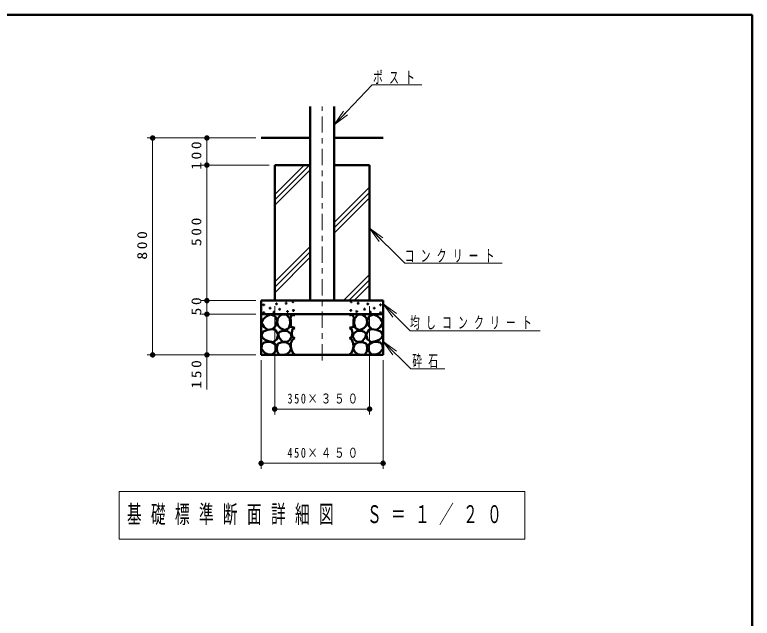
# Model space of a CAD drawing. Units: millimetres on the paper, with parts at other scales. Extents: x -385 to 0, y -594 to 267.
# Drawn here: x -136 to 0, y -438.3 to -327 of the extents above; entities that cross this region are included whole.
import ezdxf

# ---------------------------------------------------------------- set-up
doc = ezdxf.new("R2010")
doc.units = ezdxf.units.MM
doc.linetypes.add('USER2', pattern=[6, 3, -1, 1, -1])
doc.layers.add('LY_1', color=140, linetype='Continuous', lineweight=50)
doc.styles.add('ＭＳ ゴシック', font='')
doc.styles.get('ＭＳ ゴシック').set_extended_font_data('MS Gothic')

# ---------------------------------------------------------------- blocks, each defined once
blk = doc.blocks.new('filled_dot')
at = {"color": 0, "linetype": 'Continuous', "lineweight": -2, "const_width": 1.25}
blk.add_lwpolyline([(-0.625, 0, 1), (0.625, 0, 1)], format="xyb", close=True, dxfattribs=at)

msp = doc.modelspace()

# ---------------------------------------------------------------- linework, layer by layer
at = {"layer": 'LY_1', "color": 7}
for p, q in [((0, -327), (-385, -327)), ((0, -594), (0, -327)), ((-81.537, -349.723), (-90.559, -349.723)), ((-68.059, -349.723), (-77.082, -349.723))]:
    msp.add_line(p, q, dxfattribs=at)
at = {"layer": 'LY_1', "color": 7, "lineweight": 13}
for p, q in [((-77.082, -347.306), (-70.065, -339.932)), ((-70.065, -339.932), (-60.916, -339.932)), ((-77.082, -347.306), (-75.376, -344.788)), ((-77.082, -347.306), (-75.014, -345.133)), ((-74.652, -345.478), (-77.082, -347.306)), ((-101.559, -349.723), (-111.559, -349.723)), ((-110.559, -389.723), (-110.559, -349.723)), ((-91.559, -349.723), (-101.559, -349.723)), ((-100.559, -354.723), (-100.559, -349.723)), ((-89.059, -354.723), (-101.559, -354.723)), ((-100.559, -379.723), (-100.559, -354.723)), ((-88.059, -360.154), (-82.628, -354.723)), ((-88.059, -361.144), (-81.638, -354.723)), ((-88.059, -362.134), (-81.537, -355.612)), ((-77.082, -365.299), (-70.559, -358.776)), ((-77.082, -366.289), (-70.559, -359.766)), ((-77.082, -367.279), (-70.559, -360.756)), ((-68.792, -368.825), (-70.559, -366.35)), ((-70.559, -366.35), (-68.085, -368.118)), ((-70.559, -366.35), (-68.438, -368.472)), ((-70.559, -366.35), (-64.085, -372.825)), ((-88.059, -376.276), (-81.537, -369.754)), ((-88.059, -377.266), (-81.537, -370.744)), ((-88.059, -378.256), (-81.537, -371.734)), ((-64.085, -372.825), (-46.085, -372.825)), ((-75.384, -379.723), (-70.559, -374.898)), ((-74.394, -379.723), (-70.559, -375.888)), ((-73.404, -379.723), (-70.559, -376.878)), ((-91.559, -379.723), (-101.559, -379.723)), ((-100.559, -382.223), (-100.559, -379.723)), ((-88.059, -380.723), (-88.059, -400.723)), ((-70.559, -380.723), (-70.559, -400.723)), ((-66.292, -382.785), (-68.059, -380.31)), ((-68.059, -380.31), (-65.585, -382.078)), ((-68.059, -380.31), (-65.938, -382.431)), ((-68.059, -380.31), (-63.103, -385.266)), ((-91.559, -382.223), (-101.559, -382.223)), ((-100.559, -396.093), (-100.559, -382.223)), ((-63.103, -385.266), (-39.103, -385.266)), ((-66.292, -389.722), (-68.059, -387.247)), ((-68.059, -387.247), (-65.585, -389.015)), ((-68.059, -387.247), (-65.938, -389.368)), ((-68.059, -387.247), (-62.981, -392.325)), ((-101.559, -389.723), (-111.559, -389.723)), ((-91.559, -389.723), (-101.559, -389.723)), ((-90.559, -390.723), (-90.559, -410.723)), ((-68.059, -390.723), (-68.059, -410.723)), ((-62.981, -392.325), (-56.673, -392.325)), ((-70.559, -399.723), (-88.059, -399.723)), ((-68.059, -409.723), (-90.559, -409.723)), ((-116.709, -414.9), (-116.709, -423.7)), ((-41.909, -414.9), (-116.709, -414.9)), ((-41.909, -423.7), (-41.909, -414.9)), ((-116.709, -423.7), (-41.909, -423.7))]:
    msp.add_line(p, q, dxfattribs=at)
at = {"layer": 'LY_1'}
for p, q in [((-81.537, -379.723), (-81.537, -343.916)), ((-77.082, -379.723), (-77.082, -343.916)), ((-81.537, -354.723), (-88.059, -354.723)), ((-88.059, -354.723), (-88.059, -379.723)), ((-70.559, -354.723), (-77.082, -354.723)), ((-70.559, -354.723), (-70.559, -379.723)), ((-68.059, -379.723), (-90.559, -379.723)), ((-90.559, -379.723), (-90.559, -389.723)), ((-68.059, -379.723), (-68.059, -389.723)), ((-68.059, -382.223), (-90.559, -382.223)), ((-68.059, -389.723), (-90.559, -389.723))]:
    msp.add_line(p, q, dxfattribs=at)
at = {"layer": 'LY_1', "color": 7, "linetype": 'USER2', "lineweight": 13}
msp.add_line((-79.309, -390.746), (-79.309, -343.916), dxfattribs=at)
at = {"layer": 'LY_1'}
for points in [[(-89.314, -385.082), (-89.984, -384.63), (-90.509, -383.815), (-90.093, -383.09), (-89.495, -382.583), (-88.807, -382.257), (-87.992, -382.601), (-87.722, -383.063), (-87.648, -383.597), (-87.956, -384.521), (-88.481, -384.956)], [(-86.215, -385.141), (-86.991, -384.796), (-87.411, -384.343), (-87.617, -383.782), (-87.466, -383.027), (-87.156, -382.57), (-86.711, -382.272), (-85.87, -382.315), (-85.287, -383.005), (-85.201, -383.976), (-85.46, -384.796)], [(-72.404, -385.141), (-71.627, -384.796), (-71.208, -384.343), (-71.002, -383.782), (-71.153, -383.027), (-71.463, -382.57), (-71.908, -382.272), (-72.749, -382.315), (-73.331, -383.005), (-73.418, -383.976), (-73.159, -384.796)], [(-69.305, -385.082), (-68.635, -384.63), (-68.11, -383.815), (-68.526, -383.09), (-69.124, -382.583), (-69.812, -382.257), (-70.627, -382.601), (-70.897, -383.063), (-70.971, -383.597), (-70.663, -384.521), (-70.138, -384.956)], [(-89.169, -387.219), (-89.803, -386.948), (-90.274, -386.588), (-90.509, -386.115), (-90.165, -385.426), (-89.296, -385.137), (-88.562, -385.002), (-87.919, -385.101), (-87.43, -385.952), (-87.648, -386.911), (-88.426, -387.364)], [(-86.582, -387.298), (-87.229, -386.586), (-87.401, -385.831), (-87.082, -385.476), (-86.56, -385.27), (-85.74, -385.27), (-85.093, -385.831), (-84.985, -386.327), (-85.266, -386.953), (-85.654, -387.255)], [(-72.037, -387.298), (-71.39, -386.586), (-71.218, -385.831), (-71.537, -385.476), (-72.059, -385.27), (-72.878, -385.27), (-73.526, -385.831), (-73.633, -386.327), (-73.353, -386.953), (-72.965, -387.255)], [(-69.45, -387.219), (-68.816, -386.948), (-68.345, -386.588), (-68.11, -386.115), (-68.454, -385.426), (-69.323, -385.137), (-70.057, -385.002), (-70.699, -385.101), (-71.188, -385.952), (-70.971, -386.911), (-70.192, -387.364)], [(-89.187, -389.664), (-89.803, -389.411), (-90.509, -388.704), (-90.437, -387.853), (-89.995, -387.472), (-89.404, -387.31), (-88.888, -387.325), (-88.39, -387.491), (-87.906, -387.831), (-87.648, -388.288), (-88.028, -389.211), (-88.499, -389.646)], [(-87.639, -388.376), (-87.466, -387.686), (-86.819, -387.406), (-86.021, -387.362), (-85.331, -387.751), (-85.029, -388.549), (-85.287, -389.11), (-85.805, -389.584), (-86.625, -389.692), (-87.207, -389.649), (-87.578, -389.117)], [(-70.98, -388.376), (-71.153, -387.686), (-71.8, -387.406), (-72.598, -387.362), (-73.288, -387.751), (-73.59, -388.549), (-73.331, -389.11), (-72.814, -389.584), (-71.994, -389.692), (-71.412, -389.649), (-71.04, -389.117)], [(-69.432, -389.664), (-68.816, -389.411), (-68.11, -388.704), (-68.182, -387.853), (-68.624, -387.472), (-69.214, -387.31), (-69.731, -387.325), (-70.229, -387.491), (-70.713, -387.831), (-70.971, -388.288), (-70.591, -389.211), (-70.12, -389.646)]]:
    msp.add_lwpolyline(points, close=True, dxfattribs=at)
for points in [[(-84.346, -382.438), (-84.817, -382.275), (-85.142, -382.782), (-85.106, -383.597), (-85.07, -384.539), (-84.328, -384.756)], [(-74.273, -382.438), (-73.802, -382.275), (-73.476, -382.782), (-73.513, -383.597), (-73.549, -384.539), (-74.291, -384.756)], [(-84.346, -384.775), (-84.744, -384.956), (-84.925, -385.608), (-84.817, -386.423), (-84.364, -386.64)], [(-74.273, -384.775), (-73.875, -384.956), (-73.694, -385.608), (-73.802, -386.423), (-74.255, -386.64)], [(-84.346, -386.64), (-84.708, -386.857), (-85.052, -387.545), (-85.088, -388.27), (-84.907, -388.994), (-84.654, -389.393), (-84.309, -389.628)], [(-74.273, -386.64), (-73.911, -386.857), (-73.567, -387.545), (-73.531, -388.27), (-73.712, -388.994), (-73.965, -389.393), (-74.309, -389.628)]]:
    msp.add_lwpolyline(points, dxfattribs=at)
for centre in [(-90.075, -380.492), (-87.726, -380.337), (-85.945, -380.208), (-84.681, -379.95), (-73.938, -379.95), (-72.673, -380.208), (-70.892, -380.337), (-68.544, -380.492), (-90.075, -381.937), (-88.914, -381.111), (-88.217, -381.86), (-87.133, -381.318), (-85.687, -381.731), (-84.603, -381.524), (-74.016, -381.524), (-72.932, -381.731), (-71.486, -381.318), (-70.402, -381.86), (-69.705, -381.111), (-68.544, -381.937)]:
    msp.add_circle(centre, 0.0774, dxfattribs=at)

# ---------------------------------------------------------------- block references
at = {"layer": 'LY_1', "color": 7, "lineweight": 13, "xscale": 0.4, "yscale": 0.4}
for p, rotation in [((-110.559, -349.723), 270), ((-100.559, -349.723), 270), ((-100.559, -354.723), 90), ((-100.559, -354.723), 270), ((-100.559, -379.723), 90), ((-100.559, -379.723), 270), ((-100.559, -382.223), 90), ((-100.559, -382.223), 270), ((-110.559, -389.723), 90), ((-100.559, -389.723), 90), ((-70.559, -399.723), 180), ((-68.059, -409.723), 180)]:
    msp.add_blockref('filled_dot', p, dxfattribs=dict(at, rotation=rotation))
for p in [(-88.059, -399.723), (-90.559, -409.723)]:
    msp.add_blockref('filled_dot', p, dxfattribs=at)

# ---------------------------------------------------------------- texts
at = {"layer": 'LY_1', "color": 7, "style": 'ＭＳ ゴシック'}
for s, insert, char_height, attachment_point in [('\\T1.64;\\W0.6;ポスト', (-69.916, -339.782), 2.199, 7), ('\\T1.64;\\W0.6;コンクリート', (-64.085, -372.675), 2.199, 7), ('\\T1.64;\\W0.6;均しコンクリート', (-63.103, -385.116), 2.199, 7), ('\\T1.64;\\W0.6;砕石', (-62.673, -392.175), 2.199, 7), ('\\T1.32;\\W0.75;350×３５０', (-78.902, -398.723), 1.833, 8), ('\\T1.32;\\W0.75;450×４５０', (-78.902, -408.723), 1.833, 8), ('\\T1.64;\\W0.6;基礎標準断面詳細図\u3000Ｓ＝１／２０', (-115.309, -419.3), 3.299, 4)]:
    msp.add_mtext(s, dxfattribs=dict(at, insert=insert, char_height=char_height, attachment_point=attachment_point))
at = {"layer": 'LY_1', "color": 7, "char_height": 1.833, "attachment_point": 8, "rotation": 90, "style": 'ＭＳ ゴシック'}
for s, insert in [('\\T1.33;\\W1.15;100', (-101.559, -352.74)), ('\\T1.33;\\W1.15;500', (-101.559, -366.806)), ('\\T1.33;\\W1.15;800', (-111.559, -369.306)), ('\\T1.34;\\W1.15;50', (-101.559, -380.545)), ('\\T1.33;\\W1.15;150', (-101.559, -393.093))]:
    msp.add_mtext(s, dxfattribs=dict(at, insert=insert))

doc.saveas('drawing.dxf')
